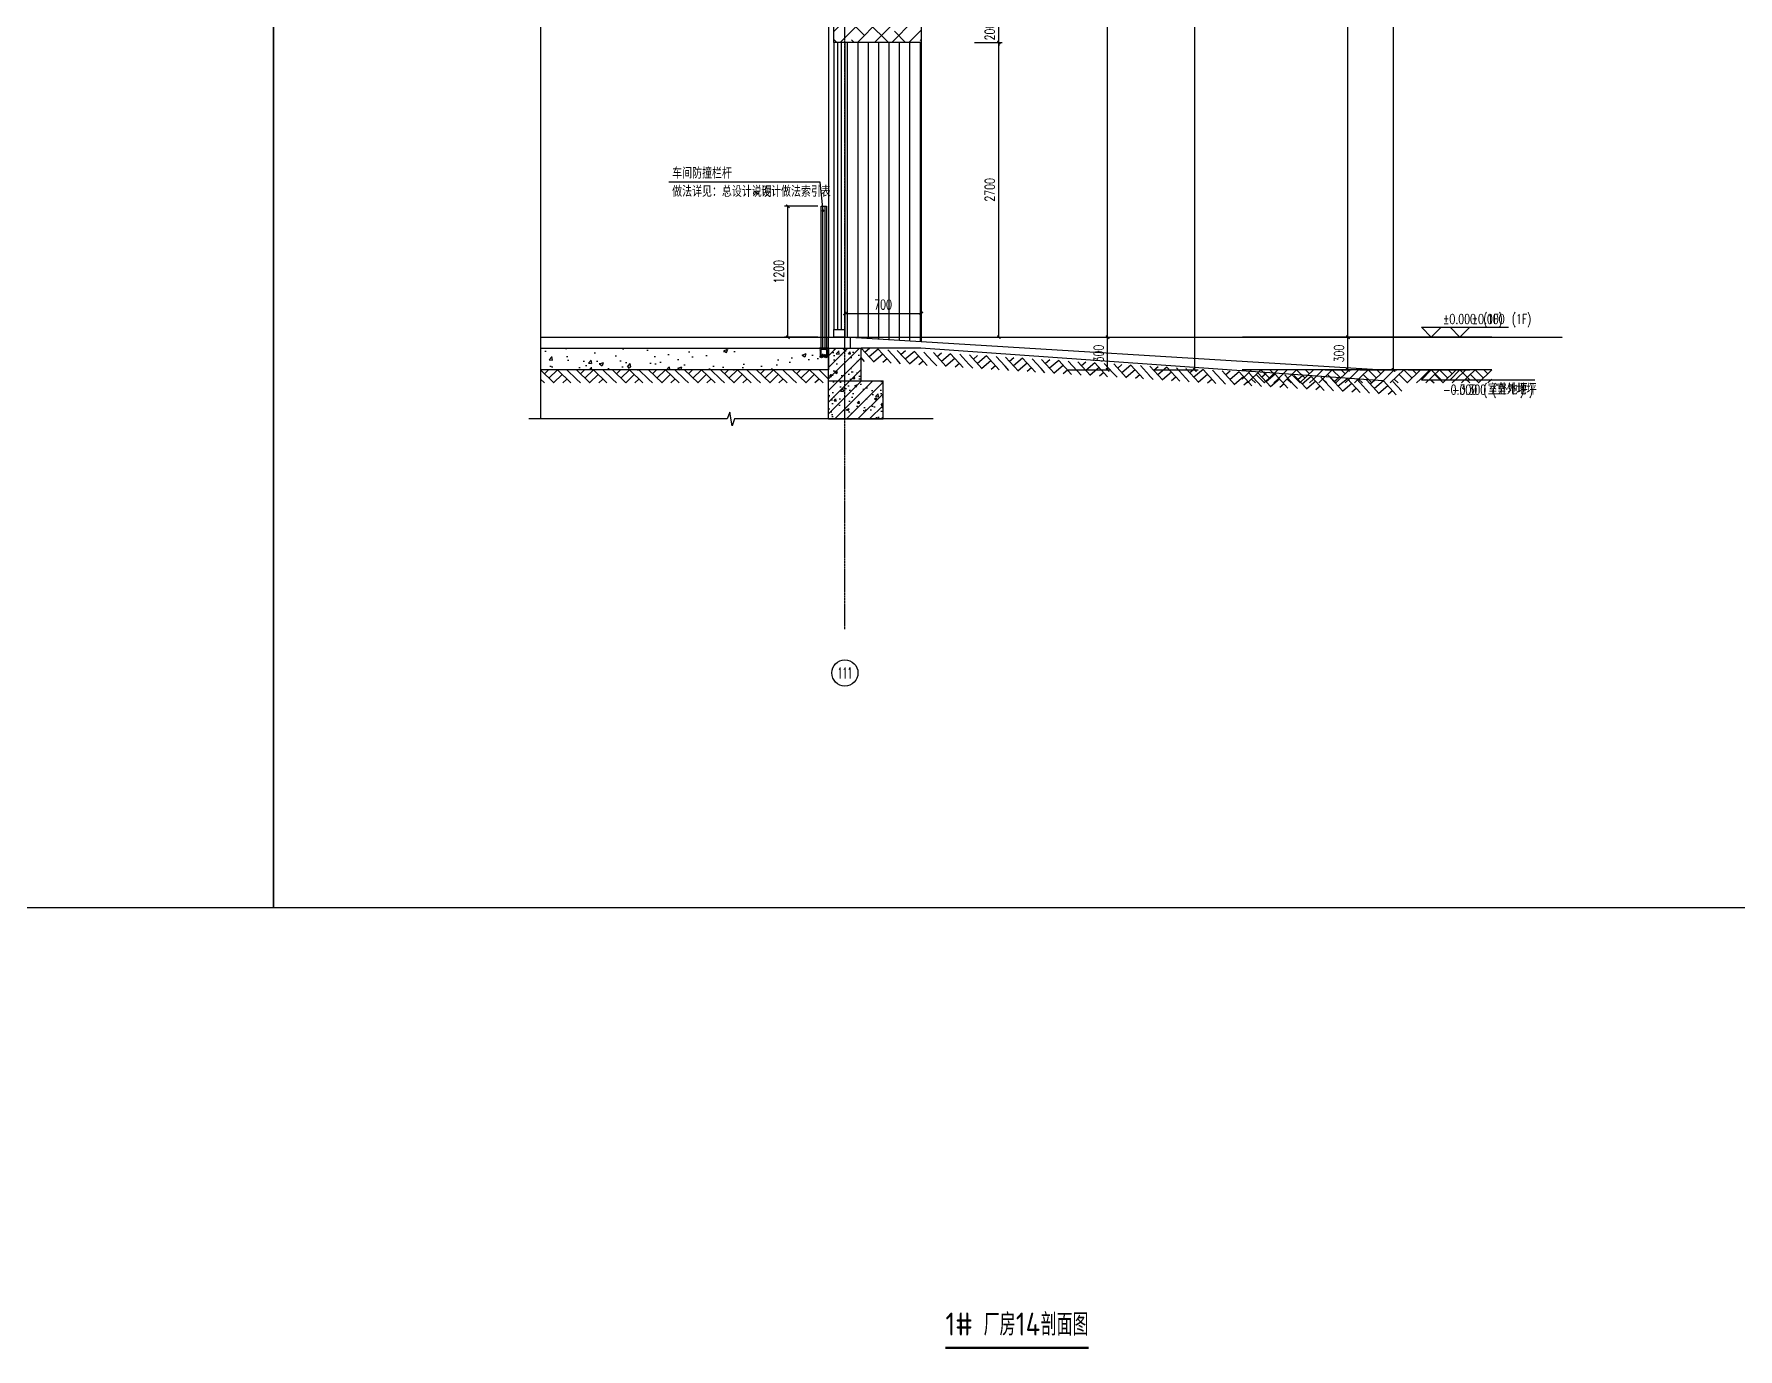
# Model space of a CAD drawing. Extents: x -1899985 to 1774885, y 556286 to 2175695.
# Drawn here: x -1570272 to -1554659, y 558987 to 571034 of the extents above; entities that cross this region are included whole.
import ezdxf
from ezdxf.enums import TextEntityAlignment as Align

# ---------------------------------------------------------------- set-up
doc = ezdxf.new("R2010")
doc.units = 0
doc.header["$LTSCALE"] = 10
doc.header["$MEASUREMENT"] = 0
for name, pattern in [('20剖面图$0$99轴线参照$0$DOTE', [2.42, 2, -0.2, 0.02, -0.2]), ('20剖面图$0$__DASH', [0.35, 0.25, -0.1]), ('20剖面图$0$DOTE', [2.42, 2, -0.2, 0.02, -0.2]), ('__DASH', [0.35, 0.25, -0.1]), ('DOTE', [2.42, 2, -0.2, 0.02, -0.2])]:
    doc.linetypes.add(name, pattern=pattern)
doc.layers.get('Defpoints').update_dxf_attribs({"color": 210})
for name, color, linetype in [('20剖面图$0$A-AXIS-D', 1, 'Continuous'), ('20剖面图$0$A-AXIS-DOTE', 14, '20剖面图$0$DOTE'), ('20剖面图$0$A-AXIS-DP', 126, 'Continuous'), ('20剖面图$0$A-HATCH-1', 252, 'Continuous'), ('20剖面图$0$A-HATCH-2', 251, 'Continuous'), ('20剖面图$0$A-HRAIL', 173, 'Continuous'), ('20剖面图$0$A-LIN-V', 9, 'Continuous'), ('20剖面图$0$A-SFCE', 30, 'Continuous'), ('20剖面图$0$A-WINDOW', 140, 'Continuous'), ('20剖面图$0$A-剖面图标准尺寸', 191, '20剖面图$0$99轴线参照$0$DOTE'), ('20剖面图$0$AS-COLN', 6, 'Continuous'), ('20剖面图$0$AS-WALL', 40, 'Continuous'), ('20剖面图$0$DIM_ELEV', 3, 'Continuous'), ('20剖面图$0$DIM_SYMB', 3, 'Continuous'), ('20剖面图$0$PUB_HATCH', 8, 'Continuous'), ('20剖面图$0$PUB_TEXT', 7, 'Continuous'), ('20剖面图$0$立面栏杆', 167, 'Continuous'), ('A-AXIS-D', 1, 'Continuous'), ('A-AXIS-DOTE', 14, 'DOTE'), ('A-HATCH-2', 251, 'Continuous'), ('A-LIN-V', 9, 'Continuous'), ('AS-WALL', 40, 'Continuous'), ('DIM_ELEV', 3, 'Continuous'), ('PUB_TEXT', 7, 'Continuous')]:
    doc.layers.add(name, color=color, linetype=linetype)
doc.styles.add('20剖面图$0$_TCH_AXIS', font='COMPLEX', dxfattribs={"bigfont": 'GBCBIG'})
doc.styles.add('20剖面图$0$_TCH_DIM', font='SIMPLEX', dxfattribs={"bigfont": 'GBCBIG'})
doc.styles.add('20剖面图$0$_TCH_DIM_T3', font='SIMPLEX', dxfattribs={"width": 0.705882, "bigfont": 'GBCBIG'})
doc.styles.add('20剖面图$0$Standard', font='gbenor.shx', dxfattribs={"bigfont": 'gbcbig.shx'})
doc.styles.add('_TCH_DIM', font='SIMPLEX', dxfattribs={"bigfont": 'GBCBIG'})
doc.styles.add('_TCH_DIM_T3', font='SIMPLEX', dxfattribs={"width": 0.705882, "bigfont": 'GBCBIG'})
doc.dimstyles.new('20剖面图$0$_TCH_ARCH&&30', dxfattribs={"dimtxt": 89.25, "dimasz": 30, "dimexe": 30, "dimexo": 30, "dimgap": 37.875, "dimtad": 1, "dimdec": 0, "dimzin": 0, "dimdsep": 46, "dimtxsty": '20剖面图$0$_TCH_DIM_T3', "dimblk": '20剖面图$0$_ArchTick', "dimcen": 0.09, "dimclrt": 7, "dimazin": 2, "dimtfac": 1, "dimtdec": 0, "dimtix": 1, "dimtmove": 2, "dimatfit": 3, "dimfxl": 1, "dimtolj": 1, "dimtzin": 0, "dimarcsym": 0})
doc.dimstyles.new('_TCH_ARCH&&30', dxfattribs={"dimtxt": 89.25, "dimasz": 30, "dimexe": 30, "dimexo": 30, "dimgap": 37.875, "dimtad": 1, "dimdec": 0, "dimzin": 0, "dimdsep": 46, "dimtxsty": '_TCH_DIM_T3', "dimblk": 'ARCHTICK', "dimcen": 0.09, "dimclrt": 7, "dimazin": 2, "dimtfac": 1, "dimtdec": 0, "dimtix": 1, "dimtmove": 2, "dimatfit": 3, "dimfxl": 1, "dimtolj": 1, "dimtzin": 0, "dimarcsym": 0})
pattern_1 = [(45, (0, 0), (-53.0330086, 53.0330086), []), (50, (0, 0), (215.178055, -18.82564), [22.5, -247.5]), (355, (0, 0), (-41.6254, 225.65764), [18, -198]), (100.4514, (17.93, -1.57), (173.552815, 206.831863), [19.122057, -210.342634]), (46.1842, (0, 60), (320.172315, -49.655704), [33.75, -371.25]), (96.6356, (26.68, 55.86), (280.39881, 292.23536), [28.683086, -315.5139]), (351.1842, (0, 60), (280.398584, 292.23558), [27, -297]), (21, (30, 45), (179.072116, -120.785667), [22.5, -247.5]), (326, (30, 45), (72.9946, 217.545014), [18, -198]), (71.4514, (44.92, 34.93), (252.066789, 96.75915), [19.122057, -210.342634]), (37.5, (0, 0), (3.6479566, 99.868156), [0, -195.6, 0, -201, 0, -198.75]), (7.5, (0, 0), (78.920861, 118.3235136), [0, -114.6, 0, -191.1, 0, -75.75]), (327.5, (-66.9, 0), (160.146731, -6.7664615), [0, -75, 0, -234, 0, -310.5]), (317.5, (-96.9, 0), (174.955851, 30.031495), [0, -97.5, 0, -155.4, 0, -220.5])]

# ---------------------------------------------------------------- blocks, each defined once
blk = doc.blocks.new('20剖面图$0$A$C685418A6')
at = {"layer": '20剖面图$0$立面栏杆'}
for p, q in [((0, 89), (77, 89)), ((0, 89), (0, 84)), ((77, 84), (0, 84)), ((5, 70), (5, 13)), ((12, 70), (12, 13)), ((18, 84), (42, 84)), ((18, 77), (58, 77)), ((25, 29), (25, 13)), ((32, 29), (25, 29)), ((32, 29), (32, 13)), ((45, 29), (45, 13)), ((45, 29), (52, 29)), ((52, 29), (52, 13)), ((65, 70), (65, 13)), ((72, 70), (72, 13)), ((77, 89), (77, 84))]:
    blk.add_line(p, q, dxfattribs=at)
at = {"layer": '20剖面图$0$立面栏杆', "extrusion": (0, 0, -1)}
for centre, major_axis, start_param, end_param in [((18, 70), (13.3, 0.2), 3.155544, 4.72634), ((18, 13), (9.43, 9.43), 0.785398, 3.926991), ((18, 70), (4.71, 4.71), 3.926991, 5.497787), ((18, 13), (-4.71, 4.71), 2.356194, 5.497787), ((58, 13), (-9.43, 9.43), 2.356194, 5.497787), ((58, 13), (-4.71, 4.71), 2.356194, 5.497787), ((58, 70), (13.3, 0), -1.567074, 0.003723), ((58, 70), (-4.71, 4.71), 0.785398, 2.356194)]:
    blk.add_ellipse(centre, major_axis=major_axis, ratio=1, start_param=start_param, end_param=end_param, dxfattribs=at)
blk = doc.blocks.new('20剖面图$0$1200')
at = {"layer": '20剖面图$0$A-HRAIL'}
for points in [[(6104, -107289), (6104, -105989), (6154, -105989), (6154, -107289)], [(6119, -107289), (6119, -105989), (6139, -105989), (6139, -107289)]]:
    blk.add_lwpolyline(points, close=True, dxfattribs=at)
blk.add_blockref('20剖面图$0$A$C685418A6', (6090, -107377), dxfattribs=at)
blk = doc.blocks.new('20剖面图$0$$LinePat$素土夯实')
at = {"color": 0}
for p, q in [((0, -210), (210, 0)), ((120, -300), (420, 0)), ((420, 0), (608, -188)), ((495, -300), (795, 0)), ((615, 0), (705, -90)), ((210, -210), (300, -300)), ((315, -105), (502, -293)), ((705, -300), (795, -210))]:
    blk.add_line(p, q, dxfattribs=at)
blk = doc.blocks.new('20剖面图$0$_ArchTick')
at = {"color": 0, "linetype": 'ByBlock', "const_width": 0.4}
blk.add_lwpolyline([(-0.5, -0.5), (0.5, 0.5)], dxfattribs=at)
blk = doc.blocks.new('*D234')
at = {"layer": '20剖面图$0$A-AXIS-D', "color": 0, "lineweight": -2, "transparency": 16777216}
for p, q in [((-1560005, 582757), (-1559605, 582757)), ((-1559635, 567957), (-1559635, 582757)), ((-1560005, 567957), (-1559605, 567957))]:
    blk.add_line(p, q, dxfattribs=at)
at = {"layer": 'Defpoints', "color": 0, "transparency": 16777216}
for p in [(-1560035, 582757), (-1559635, 582757), (-1560035, 567957)]:
    blk.add_point(p, dxfattribs=at)
at = {"layer": '20剖面图$0$A-AXIS-D', "color": 0, "lineweight": -2, "transparency": 16777216, "xscale": 30, "yscale": 30, "zscale": 30}
for p, rotation in [((-1559635, 582757), 90), ((-1559635, 567957), 270)]:
    blk.add_blockref('20剖面图$0$_ArchTick', p, dxfattribs=dict(at, rotation=rotation))
at = {"layer": '20剖面图$0$A-AXIS-D', "color": 7, "transparency": 16777216, "insert": (-1559717, 575357), "char_height": 89.2, "attachment_point": 5, "rotation": 90, "style": '20剖面图$0$_TCH_DIM_T3'}
blk.add_mtext('\\A1;14800', dxfattribs=at)
blk = doc.blocks.new('*D235')
at = {"layer": '20剖面图$0$A-AXIS-D', "color": 0, "lineweight": -2, "transparency": 16777216}
for p, q in [((-1560805, 568257), (-1560405, 568257)), ((-1560435, 567957), (-1560435, 568257)), ((-1560805, 567957), (-1560405, 567957))]:
    blk.add_line(p, q, dxfattribs=at)
at = {"layer": 'Defpoints', "color": 0, "transparency": 16777216}
for p in [(-1560835, 568257), (-1560435, 568257), (-1560835, 567957)]:
    blk.add_point(p, dxfattribs=at)
at = {"layer": '20剖面图$0$A-AXIS-D', "color": 0, "lineweight": -2, "transparency": 16777216, "xscale": 30, "yscale": 30, "zscale": 30}
for p, rotation in [((-1560435, 568257), 90), ((-1560435, 567957), 270)]:
    blk.add_blockref('20剖面图$0$_ArchTick', p, dxfattribs=dict(at, rotation=rotation))
at = {"layer": '20剖面图$0$A-AXIS-D', "color": 7, "transparency": 16777216, "insert": (-1560517, 568107), "char_height": 89.2, "attachment_point": 5, "rotation": 90, "style": '20剖面图$0$_TCH_DIM_T3'}
blk.add_mtext('\\A1;300', dxfattribs=at)
blk = doc.blocks.new('*D236')
at = {"layer": '20剖面图$0$A-AXIS-D', "color": 0, "lineweight": -2, "transparency": 16777216}
for p, q in [((-1560805, 579957), (-1560405, 579957)), ((-1560435, 568257), (-1560435, 579957)), ((-1560805, 568257), (-1560405, 568257))]:
    blk.add_line(p, q, dxfattribs=at)
at = {"layer": 'Defpoints', "color": 0, "transparency": 16777216}
for p in [(-1560835, 579957), (-1560435, 579957), (-1560835, 568257)]:
    blk.add_point(p, dxfattribs=at)
at = {"layer": '20剖面图$0$A-AXIS-D', "color": 0, "lineweight": -2, "transparency": 16777216, "xscale": 30, "yscale": 30, "zscale": 30}
for p, rotation in [((-1560435, 579957), 90), ((-1560435, 568257), 270)]:
    blk.add_blockref('20剖面图$0$_ArchTick', p, dxfattribs=dict(at, rotation=rotation))
at = {"layer": '20剖面图$0$A-AXIS-D', "color": 7, "transparency": 16777216, "insert": (-1560517, 574107), "char_height": 89.2, "attachment_point": 5, "rotation": 90, "style": '20剖面图$0$_TCH_DIM_T3'}
blk.add_mtext('\\A1;11700', dxfattribs=at)
blk = doc.blocks.new('*D240')
at = {"layer": '20剖面图$0$A-AXIS-DP', "color": 0, "lineweight": -2, "transparency": 16777216}
for p, q in [((-1561653, 571157), (-1561401, 571157)), ((-1561431, 571157), (-1561431, 571187)), ((-1561431, 570957), (-1561431, 571157)), ((-1561653, 570957), (-1561401, 570957)), ((-1561431, 570957), (-1561431, 570927))]:
    blk.add_line(p, q, dxfattribs=at)
at = {"layer": 'Defpoints', "color": 0, "transparency": 16777216}
for p in [(-1561683, 571157), (-1561431, 571157), (-1561683, 570957)]:
    blk.add_point(p, dxfattribs=at)
at = {"layer": '20剖面图$0$A-AXIS-DP', "color": 0, "lineweight": -2, "transparency": 16777216, "xscale": 30, "yscale": 30, "zscale": 30}
for p, rotation in [((-1561431, 571157), 270), ((-1561431, 570957), 90)]:
    blk.add_blockref('20剖面图$0$_ArchTick', p, dxfattribs=dict(at, rotation=rotation))
at = {"layer": '20剖面图$0$A-AXIS-DP', "color": 7, "transparency": 16777216, "insert": (-1561514, 571057), "char_height": 89.2, "attachment_point": 5, "rotation": 90, "style": '20剖面图$0$_TCH_DIM_T3'}
blk.add_mtext('\\A1;200', dxfattribs=at)
blk = doc.blocks.new('*D241')
at = {"layer": '20剖面图$0$A-AXIS-DP', "color": 0, "lineweight": -2, "transparency": 16777216}
for p, q in [((-1561653, 570957), (-1561401, 570957)), ((-1561431, 568257), (-1561431, 570957)), ((-1561653, 568257), (-1561401, 568257))]:
    blk.add_line(p, q, dxfattribs=at)
at = {"layer": 'Defpoints', "color": 0, "transparency": 16777216}
for p in [(-1561683, 570957), (-1561431, 570957), (-1561683, 568257)]:
    blk.add_point(p, dxfattribs=at)
at = {"layer": '20剖面图$0$A-AXIS-DP', "color": 0, "lineweight": -2, "transparency": 16777216, "xscale": 30, "yscale": 30, "zscale": 30}
for p, rotation in [((-1561431, 570957), 90), ((-1561431, 568257), 270)]:
    blk.add_blockref('20剖面图$0$_ArchTick', p, dxfattribs=dict(at, rotation=rotation))
at = {"layer": '20剖面图$0$A-AXIS-DP', "color": 7, "transparency": 16777216, "insert": (-1561514, 569607), "char_height": 89.2, "attachment_point": 5, "rotation": 90, "style": '20剖面图$0$_TCH_DIM_T3'}
blk.add_mtext('\\A1;2700', dxfattribs=at)
blk = doc.blocks.new('*D319')
at = {"layer": '20剖面图$0$A-AXIS-DP', "color": 0, "lineweight": -2, "transparency": 16777216}
for p, q in [((-1563090, 569457), (-1563394, 569457)), ((-1563364, 568257), (-1563364, 569457)), ((-1563090, 568257), (-1563394, 568257))]:
    blk.add_line(p, q, dxfattribs=at)
at = {"layer": 'Defpoints', "color": 0, "transparency": 16777216}
for p in [(-1563364, 569457), (-1563060, 569457), (-1563060, 568257)]:
    blk.add_point(p, dxfattribs=at)
at = {"layer": '20剖面图$0$A-AXIS-DP', "color": 0, "lineweight": -2, "transparency": 16777216, "xscale": 30, "yscale": 30, "zscale": 30}
for p, rotation in [((-1563364, 569457), 90), ((-1563364, 568257), 270)]:
    blk.add_blockref('20剖面图$0$_ArchTick', p, dxfattribs=dict(at, rotation=rotation))
at = {"layer": '20剖面图$0$A-AXIS-DP', "color": 7, "transparency": 16777216, "insert": (-1563447, 568857), "char_height": 89.2, "attachment_point": 5, "rotation": 90, "style": '20剖面图$0$_TCH_DIM_T3'}
blk.add_mtext('\\A1;1200', dxfattribs=at)
blk = doc.blocks.new('*D343')
at = {"layer": '20剖面图$0$A-AXIS-DP', "color": 0, "lineweight": -2, "transparency": 16777216}
for p, q in [((-1562842, 568403), (-1562842, 568504)), ((-1562142, 568403), (-1562142, 568504)), ((-1562842, 568474), (-1562142, 568474))]:
    blk.add_line(p, q, dxfattribs=at)
at = {"layer": 'Defpoints', "color": 0, "transparency": 16777216}
for p in [(-1562842, 568373), (-1562142, 568474), (-1562142, 568373)]:
    blk.add_point(p, dxfattribs=at)
at = {"layer": '20剖面图$0$A-AXIS-DP', "color": 0, "lineweight": -2, "transparency": 16777216, "xscale": 30, "yscale": 30, "zscale": 30, "rotation": 180}
blk.add_blockref('20剖面图$0$_ArchTick', (-1562842, 568474), dxfattribs=at)
at = {"layer": '20剖面图$0$A-AXIS-DP', "color": 0, "lineweight": -2, "transparency": 16777216, "xscale": 30, "yscale": 30, "zscale": 30}
blk.add_blockref('20剖面图$0$_ArchTick', (-1562142, 568474), dxfattribs=at)
at = {"layer": '20剖面图$0$A-AXIS-DP', "color": 7, "transparency": 16777216, "insert": (-1562492, 568556), "char_height": 89.2, "attachment_point": 5, "style": '20剖面图$0$_TCH_DIM_T3'}
blk.add_mtext('\\A1;700', dxfattribs=at)
blk = doc.blocks.new('$LinePat$素土夯实')
at = {"color": 0}
for p, q in [((0, -210), (210, 0)), ((120, -300), (420, 0)), ((420, 0), (608, -188)), ((495, -300), (795, 0)), ((615, 0), (705, -90)), ((210, -210), (300, -300)), ((315, -105), (502, -293)), ((705, -300), (795, -210))]:
    blk.add_line(p, q, dxfattribs=at)
blk = doc.blocks.new('_ArchTick')
at = {"color": 0, "linetype": 'ByBlock', "const_width": 0.4}
blk.add_lwpolyline([(-0.5, -0.5), (0.5, 0.5)], dxfattribs=at)
blk = doc.blocks.new('*D526')
at = {"layer": 'A-AXIS-D', "color": 0, "lineweight": -2, "transparency": 16777216}
for p, q in [((-1558442, 568257), (-1558202, 568257)), ((-1558232, 567957), (-1558232, 568257)), ((-1558442, 567957), (-1558202, 567957))]:
    blk.add_line(p, q, dxfattribs=at)
at = {"layer": 'Defpoints', "color": 0, "transparency": 16777216}
for p in [(-1558472, 568257), (-1558232, 568257), (-1558472, 567957)]:
    blk.add_point(p, dxfattribs=at)
at = {"layer": 'A-AXIS-D', "color": 0, "lineweight": -2, "transparency": 16777216, "xscale": 30, "yscale": 30, "zscale": 30}
for p, rotation in [((-1558232, 568257), 90), ((-1558232, 567957), 270)]:
    blk.add_blockref('_ArchTick', p, dxfattribs=dict(at, rotation=rotation))
at = {"layer": 'A-AXIS-D', "color": 7, "transparency": 16777216, "insert": (-1558314, 568107), "char_height": 89.2, "attachment_point": 5, "rotation": 90, "style": '_TCH_DIM_T3'}
blk.add_mtext('\\A1;300', dxfattribs=at)
blk = doc.blocks.new('*D527')
at = {"layer": 'A-AXIS-D', "color": 0, "lineweight": -2, "transparency": 16777216}
for p, q in [((-1558442, 579957), (-1558202, 579957)), ((-1558232, 568257), (-1558232, 579957)), ((-1558442, 568257), (-1558202, 568257))]:
    blk.add_line(p, q, dxfattribs=at)
at = {"layer": 'Defpoints', "color": 0, "transparency": 16777216}
for p in [(-1558472, 579957), (-1558232, 579957), (-1558472, 568257)]:
    blk.add_point(p, dxfattribs=at)
at = {"layer": 'A-AXIS-D', "color": 0, "lineweight": -2, "transparency": 16777216, "xscale": 30, "yscale": 30, "zscale": 30}
for p, rotation in [((-1558232, 579957), 90), ((-1558232, 568257), 270)]:
    blk.add_blockref('_ArchTick', p, dxfattribs=dict(at, rotation=rotation))
at = {"layer": 'A-AXIS-D', "color": 7, "transparency": 16777216, "insert": (-1558314, 574107), "char_height": 89.2, "attachment_point": 5, "rotation": 90, "style": '_TCH_DIM_T3'}
blk.add_mtext('\\A1;11700', dxfattribs=at)
blk = doc.blocks.new('*D528')
at = {"layer": 'A-AXIS-D', "color": 0, "lineweight": -2, "transparency": 16777216}
for p, q in [((-1558442, 582757), (-1558202, 582757)), ((-1558232, 579957), (-1558232, 582757)), ((-1558442, 579957), (-1558202, 579957))]:
    blk.add_line(p, q, dxfattribs=at)
at = {"layer": 'Defpoints', "color": 0, "transparency": 16777216}
for p in [(-1558472, 582757), (-1558232, 582757), (-1558472, 579957)]:
    blk.add_point(p, dxfattribs=at)
at = {"layer": 'A-AXIS-D', "color": 0, "lineweight": -2, "transparency": 16777216, "xscale": 30, "yscale": 30, "zscale": 30}
for p, rotation in [((-1558232, 582757), 90), ((-1558232, 579957), 270)]:
    blk.add_blockref('_ArchTick', p, dxfattribs=dict(at, rotation=rotation))
at = {"layer": 'A-AXIS-D', "color": 7, "transparency": 16777216, "insert": (-1558314, 581357), "char_height": 89.2, "attachment_point": 5, "rotation": 90, "style": '_TCH_DIM_T3'}
blk.add_mtext('\\A1;2800', dxfattribs=at)
blk = doc.blocks.new('*D529')
at = {"layer": 'A-AXIS-D', "color": 0, "lineweight": -2, "transparency": 16777216}
for p, q in [((-1558122, 582757), (-1557785, 582757)), ((-1557815, 567957), (-1557815, 582757)), ((-1558122, 567957), (-1557785, 567957))]:
    blk.add_line(p, q, dxfattribs=at)
at = {"layer": 'Defpoints', "color": 0, "transparency": 16777216}
for p in [(-1558152, 582757), (-1557815, 582757), (-1558152, 567957)]:
    blk.add_point(p, dxfattribs=at)
at = {"layer": 'A-AXIS-D', "color": 0, "lineweight": -2, "transparency": 16777216, "xscale": 30, "yscale": 30, "zscale": 30}
for p, rotation in [((-1557815, 582757), 90), ((-1557815, 567957), 270)]:
    blk.add_blockref('_ArchTick', p, dxfattribs=dict(at, rotation=rotation))
at = {"layer": 'A-AXIS-D', "color": 7, "transparency": 16777216, "insert": (-1557898, 575357), "char_height": 89.2, "attachment_point": 5, "rotation": 90, "style": '_TCH_DIM_T3'}
blk.add_mtext('\\A1;14800', dxfattribs=at)
blk = doc.blocks.new('20剖面图')
at = {"layer": '20剖面图$0$A-HATCH-1'}
h = blk.add_hatch(dxfattribs=at)
h.set_pattern_fill('混凝土', color=256, scale=50)
h.set_pattern_definition([(50, (0, 0), (358.63009, -31.37607), [37.5, -412.5]), (355, (0, 0), (-69.37567, 376.09607), [30, -330]), (100.4514, (29.9, -2.6), (289.25469, 344.71977), [31.870095, -350.571056]), (46.1842, (0, 100), (533.62052, -82.75951), [56.25, -618.75]), (96.6356, (44.47, 93.1), (467.33135, 487.05894), [47.80514, -525.8565]), (351.1842, (0, 100), (467.33097, 487.0593), [45, -495]), (21, (50, 75), (298.453526, -201.309445), [37.5, -412.5]), (326, (50, 75), (121.65767, 362.57502), [30, -330]), (71.4514, (74.87, 58.22), (420.111314, 161.26525), [31.870095, -350.571056]), (37.5, (0, 0), (6.079928, 166.446927), [0, -326, 0, -335, 0, -331.25]), (7.5, (0, 0), (131.534769, 197.205856), [0, -191, 0, -318.5, 0, -126.25]), (327.5, (-111.5, 0), (266.911218, -11.277436), [0, -125, 0, -390, 0, -517.5]), (317.5, (-161.5, 0), (291.593085, 50.05249), [0, -162.5, 0, -259, 0, -367.5])])
h.paths.add_polyline_path([(-1562991.9, 567957.5), (-1562991.9, 568157.5), (-1565632.3, 568157.5), (-1565632.3, 567957.5)])
at = {"layer": '20剖面图$0$A-HATCH-2'}
h = blk.add_hatch(dxfattribs=at)
h.set_pattern_fill('ANSI38', color=256, scale=70)
h.set_pattern_definition([(45, (-4241.2, 0), (-78.577241, 78.577241), []), (135, (-4241.2, 0), (-235.731723, 78.577241), [277.8125, -166.6875])])
h.paths.add_polyline_path([(-1562941.9, 571157.5), (-1562142.1, 571157.5), (-1562142.1, 570957.5), (-1562941.9, 570957.5)])
h = blk.add_hatch(dxfattribs=at)
h.set_pattern_fill('ANSI31', color=256, scale=60, angle=45)
h.set_pattern_definition([(90, (-4241.2, 0), (-95.25, 0), [])])
h.paths.add_polyline_path([(-1562142.1, 570957.5), (-1562892.9, 570957.5), (-1562891.9, 568257.5), (-1562144.7, 568215.1)])
at = {"layer": '20剖面图$0$PUB_HATCH'}
h = blk.add_hatch(dxfattribs=at)
h.set_pattern_fill('钢筋混凝土', color=256, scale=30, style=0)
h.set_pattern_definition(pattern_1)
h.paths.add_polyline_path([(-1562691.9, 567857.5), (-1562691.9, 568157.5), (-1562991.9, 568157.5), (-1562991.9, 567857.5)])
h = blk.add_hatch(dxfattribs=at)
h.set_pattern_fill('钢筋混凝土', color=256, scale=30, style=0)
h.set_pattern_definition(pattern_1)
h.paths.add_polyline_path([(-1562491.9, 567507.5), (-1562491.9, 567857.5), (-1562991.9, 567857.5), (-1562991.9, 567507.5)])
at = {"layer": '20剖面图$0$A-AXIS-D'}
blk.add_circle((-1562841.9, 565180.6), 120, dxfattribs=at)
at = {"layer": '20剖面图$0$A-AXIS-DOTE'}
blk.add_line((-1562841.9, 565580.6), (-1562841.9, 585146), dxfattribs=at)
at = {"layer": '20剖面图$0$A-AXIS-DOTE', "linetype": '20剖面图$0$__DASH', "ltscale": 2}
blk.add_line((-1565632.3, 568257.5), (-1556264.6, 568257.5), dxfattribs=at)
at = {"layer": '20剖面图$0$A-LIN-V'}
for p, q in [((-1562142.1, 582718.8), (-1562142.1, 568214.9)), ((-1562991.9, 576587.5), (-1562991.9, 568257.5))]:
    blk.add_line(p, q, dxfattribs=at)
at = {"layer": '20剖面图$0$A-SFCE'}
for p, q in [((-1565632.3, 568257.5), (-1562941.9, 568257.5)), ((-1562791.9, 568257.5), (-1557906.5, 567957.5))]:
    blk.add_line(p, q, dxfattribs=at)
blk.add_lwpolyline([(-1557913.5, 567857.7), (-1562145.6, 568157.5), (-1562691.9, 568157.5)], dxfattribs=at)
at = {"layer": '20剖面图$0$A-WINDOW'}
for p, q in [((-1562941.9, 570957.3), (-1562941.9, 568327.5)), ((-1562908.9, 570957.5), (-1562908.9, 568327.5)), ((-1562874.9, 570957.5), (-1562874.9, 568327.5)), ((-1562841.9, 570957.5), (-1562841.9, 568327.5))]:
    blk.add_line(p, q, dxfattribs=at)
for points in [[(-1562941.9, 571157.5), (-1562142.1, 571157.5), (-1562142.1, 570957.5), (-1562941.9, 570957.5), (-1562941.9, 571157.5)], [(-1562841.9, 568327.5), (-1562841.9, 568327.5), (-1562841.9, 568257.5), (-1562941.9, 568257.5), (-1562941.9, 568327.5), (-1562841.9, 568327.5)]]:
    blk.add_lwpolyline(points, dxfattribs=at)
at = {"layer": '20剖面图$0$AS-COLN'}
for p, q in [((-1562991.9, 567857.5), (-1562991.9, 568157.5)), ((-1562991.9, 568157.5), (-1562691.9, 568157.5)), ((-1562691.9, 567857.5), (-1562691.9, 568157.5)), ((-1562991.9, 567857.5), (-1562691.9, 567857.5)), ((-1562991.9, 567507.5), (-1562991.9, 567857.5)), ((-1562991.9, 567857.5), (-1562491.9, 567857.5)), ((-1562491.9, 567507.5), (-1562491.9, 567857.5)), ((-1562991.9, 567507.5), (-1562491.9, 567507.5))]:
    blk.add_line(p, q, dxfattribs=at)
blk.add_lwpolyline([(-1565632.3, 568157.5), (-1562991.9, 568157.5), (-1562991.9, 567957.5), (-1565632.3, 567957.5)], dxfattribs=at)
at = {"layer": '20剖面图$0$AS-WALL'}
for p, q in [((-1562991.9, 568157.5), (-1562991.9, 568257.5)), ((-1562991.9, 568257.5), (-1562791.9, 568257.5)), ((-1562791.9, 568157.5), (-1562791.9, 568257.5)), ((-1562991.9, 568157.5), (-1562791.9, 568157.5))]:
    blk.add_line(p, q, dxfattribs=at)
at = {"layer": '20剖面图$0$DIM_ELEV'}
for p, q in [((-1557206.5, 568257.5), (-1557296.5, 568347.5)), ((-1557296.5, 568347.5), (-1556760.1, 568347.5)), ((-1557206.5, 568257.5), (-1557116.5, 568347.5)), ((-1557416.5, 568257.5), (-1557116.5, 568257.5)), ((-1557416.5, 567957.5), (-1557116.5, 567957.5)), ((-1557206.5, 567957.5), (-1557296.5, 567867.5)), ((-1557296.5, 567867.5), (-1556520.1, 567867.5)), ((-1557206.5, 567957.5), (-1557116.5, 567867.5))]:
    blk.add_line(p, q, dxfattribs=at)
at = {"layer": '20剖面图$0$DIM_SYMB'}
for p, q in [((-1563069, 569678.9), (-1564455.8, 569678.9)), ((-1563042.4, 569415.2), (-1563069, 569678.9))]:
    blk.add_line(p, q, dxfattribs=at)
for points in [[(-1565632.3, 584475.8), (-1565632.3, 576025.4), (-1565569.3, 576002.4), (-1565695.3, 575980.2), (-1565632.3, 575957.9), (-1565632.3, 567507.5)], [(-1562034, 567507.5), (-1563852.1, 567507.5), (-1563875, 567444.5), (-1563897.2, 567570.5), (-1563919.6, 567507.5), (-1565737.6, 567507.5)]]:
    blk.add_lwpolyline(points, dxfattribs=at)
at = {"layer": '20剖面图$0$DIM_SYMB', "const_width": 12}
blk.add_lwpolyline([(-1563041.8, 569409.2, 1), (-1563043, 569421.1, 1)], format="xyb", close=True, dxfattribs=at)
at = {"layer": '20剖面图$0$DIM_SYMB', "const_width": 21}
blk.add_lwpolyline([(-1561920.2, 558997.7), (-1560608.1, 558997.7)], dxfattribs=at)
at = {"layer": '20剖面图$0$A-HATCH-1', "xscale": -0.4151571816892616, "yscale": 0.4, "zscale": 0.4, "rotation": 4.547111564815764e-10}
for p in [(-1565302.3, 567957.5), (-1564972.2, 567957.5), (-1564642.2, 567957.5), (-1564312.1, 567957.5), (-1563982.1, 567957.5), (-1563652, 567957.5), (-1563322, 567957.5), (-1562991.9, 567957.5)]:
    blk.add_blockref('20剖面图$0$$LinePat$素土夯实', p, dxfattribs=at)
at = {"layer": '20剖面图$0$A-HATCH-2', "xscale": -0.4167194648447979, "yscale": 0.4, "zscale": 0.4, "rotation": 356.3994451058974}
for p in [(-1562361.3, 568136.4), (-1562030.7, 568115.6), (-1561700, 568094.8), (-1561369.4, 568074), (-1561038.7, 568053.2), (-1560708.1, 568032.4), (-1560377.5, 568011.6), (-1560046.8, 567990.8), (-1559716.2, 567970), (-1559385.5, 567949.1), (-1559054.9, 567928.3), (-1558724.3, 567907.5), (-1558393.6, 567886.7), (-1558063, 567865.9), (-1557732.4, 567845.1)]:
    blk.add_blockref('20剖面图$0$$LinePat$素土夯实', p, dxfattribs=at)
at = {"layer": '20剖面图$0$A-剖面图标准尺寸', "linetype": 'Continuous'}
blk.add_blockref('20剖面图$0$1200', (-1569163.9, 675446), dxfattribs=at)
at = {"layer": '20剖面图$0$PUB_TEXT', "style": '20剖面图$0$_TCH_DIM'}
for s, p in [('车间防撞栏杆', (-1564424.3, 569710.4)), ('做法详见：总设计说明', (-1564424.3, 569542.4)), ('设计做法索引表', (-1563609, 569542.4)), ('室外地坪', (-1556868.3, 567731))]:
    blk.add_text(s, height=101.28, dxfattribs=at).set_placement(p)
at = {"layer": '20剖面图$0$PUB_TEXT', "style": '20剖面图$0$_TCH_DIM', "width": 0.705882}
for s, height, p in [('~', 89.2, (-1563687, 569542.4)), ('(1F)', 89.25, (-1556730.1, 568379)), ('%%P0.000', 89.25, (-1557099.1, 568379)), ('-0.300', 89.25, (-1557279.3, 567731)), ('(', 89.2, (-1556910.3, 567731)), (')', 89.2, (-1556573.4, 567731))]:
    blk.add_text(s, height=height, dxfattribs=at).set_placement(p)
at = {"layer": '20剖面图$0$PUB_TEXT', "style": '20剖面图$0$_TCH_AXIS', "width": 1.333333}
blk.add_text('111', height=100.8, dxfattribs=at).set_placement((-1562909.1, 565130.2), (-1562774.7, 565130.2), align=Align.FIT)
at = {"layer": 'PUB_TEXT', "style": '20剖面图$0$Standard'}
for s, height, p in [('1#', 210, (-1561920.2, 559109.7)), ('厂房', 202.55, (-1561570.2, 559109.7)), ('14', 210, (-1561275.3, 559109.7)), ('剖面图', 202.55, (-1561047.8, 559109.7))]:
    blk.add_text(s, height=height, dxfattribs=at).set_placement(p)
at = {"layer": '20剖面图$0$A-AXIS-D'}
for p1, p2, picture, middle in [((-1560034.8, 567957.5), (-1560034.8, 582757.5), '*D234', (-1559717.3, 575357.5)), ((-1560834.8, 568257.5), (-1560834.8, 579957.5), '*D236', (-1560517.3, 574107.5)), ((-1560834.8, 567957.5), (-1560834.8, 568257.5), '*D235', (-1560517.3, 568107.5))]:
    dim = blk.add_aligned_dim(p1=p1, p2=p2, distance=-400, dimstyle='20剖面图$0$_TCH_ARCH&&30', dxfattribs=at)
    dim.commit()
    dim.dimension.update_dxf_attribs({"geometry": picture, "text_midpoint": middle})
at = {"layer": '20剖面图$0$A-AXIS-DP'}
for p1, p2, distance, picture, middle in [((-1561682.5, 570957.5), (-1561682.5, 571157.5), -251.1, '*D240', (-1561514, 571057.5)), ((-1561682.5, 568257.5), (-1561682.5, 570957.5), -251.1, '*D241', (-1561514, 569607.5)), ((-1563060.2, 568257.5), (-1563060.2, 569457.5), 304.2, '*D319', (-1563446.8, 568857.5)), ((-1562841.9, 568373.3), (-1562142.1, 568373.3), 100.5, '*D343', (-1562492, 568556.3))]:
    dim = blk.add_aligned_dim(p1=p1, p2=p2, distance=distance, dimstyle='20剖面图$0$_TCH_ARCH&&30', dxfattribs=at)
    dim.commit()
    dim.dimension.update_dxf_attribs({"geometry": picture, "text_midpoint": middle})
blk = doc.blocks.new('312321')
at = {"layer": 'A-AXIS-DOTE', "linetype": '__DASH', "ltscale": 2}
for p, q in [((-1556912.5, 582757.5), (-1559202.5, 582757.5)), ((-1556912.5, 579957.5), (-1559202.5, 579957.5)), ((-1556912.5, 568257.5), (-1559202.5, 568257.5))]:
    blk.add_line(p, q, dxfattribs=at)
at = {"layer": 'AS-WALL'}
blk.add_lwpolyline([(-1556912.5, 567957.5), (-1559202.5, 567957.5)], dxfattribs=at)
at = {"layer": 'DIM_ELEV'}
for p, q in [((-1557358.9, 582757.5), (-1557448.9, 582847.5)), ((-1557448.9, 582847.5), (-1556912.5, 582847.5)), ((-1557358.9, 582757.5), (-1557268.9, 582847.5)), ((-1557568.9, 582757.5), (-1557268.9, 582757.5)), ((-1557468.9, 579957.5), (-1557558.9, 580047.5)), ((-1557558.9, 580047.5), (-1557022.5, 580047.5)), ((-1557468.9, 579957.5), (-1557378.9, 580047.5)), ((-1557678.9, 579957.5), (-1557378.9, 579957.5)), ((-1557468.9, 568257.5), (-1557558.9, 568347.5)), ((-1557558.9, 568347.5), (-1557022.5, 568347.5)), ((-1557468.9, 568257.5), (-1557378.9, 568347.5)), ((-1557678.9, 568257.5), (-1557378.9, 568257.5)), ((-1557678.9, 567957.5), (-1557378.9, 567957.5)), ((-1557468.9, 567957.5), (-1557558.9, 567867.5)), ((-1557558.9, 567867.5), (-1557022.5, 567867.5)), ((-1557468.9, 567957.5), (-1557378.9, 567867.5))]:
    blk.add_line(p, q, dxfattribs=at)
at = {"layer": 'A-HATCH-2', "xscale": 0.4114977925426678, "yscale": 0.4, "zscale": 0.4}
for p in [(-1559202.5, 567957.5), (-1558875.4, 567957.5), (-1558548.2, 567957.5), (-1558221.1, 567957.5), (-1557893.9, 567957.5), (-1557566.8, 567957.5), (-1557239.6, 567957.5)]:
    blk.add_blockref('$LinePat$素土夯实', p, dxfattribs=at)
at = {"layer": 'PUB_TEXT', "style": '_TCH_DIM', "width": 0.705882}
for s, height, p in [('14.500', 89.25, (-1557902.4, 582879)), ('(', 89.2, (-1557563.4, 582879)), (')', 89.2, (-1556931.7, 582879)), ('11.700', 89.25, (-1557319.5, 580079)), ('(2F)', 89.25, (-1556992.5, 580079)), ('(1F)', 89.25, (-1556992.5, 568379)), ('%%P0.000', 89.25, (-1557361.5, 568379)), ('-0.300', 89.25, (-1557361.5, 567731)), ('(', 89.2, (-1556992.5, 567731)), (')', 89.2, (-1556655.6, 567731))]:
    blk.add_text(s, height=height, dxfattribs=at).set_placement(p)
at = {"layer": 'PUB_TEXT', "style": '_TCH_DIM'}
for s, p in [('压型钢板女儿墙顶', (-1557521.4, 582879)), ('室外地坪', (-1556950.5, 567731))]:
    blk.add_text(s, height=101.28, dxfattribs=at).set_placement(p)
at = {"layer": 'A-AXIS-D'}
for p1, p2, distance, picture, middle in [((-1558471.8, 579957.5), (-1558471.8, 582757.5), -240, '*D528', (-1558314.3, 581357.5)), ((-1558152, 567957.5), (-1558152, 582757.5), -336.8, '*D529', (-1557897.6, 575357.5)), ((-1558471.8, 568257.5), (-1558471.8, 579957.5), -240, '*D527', (-1558314.3, 574107.5)), ((-1558471.8, 567957.5), (-1558471.8, 568257.5), -240, '*D526', (-1558314.3, 568107.5))]:
    dim = blk.add_aligned_dim(p1=p1, p2=p2, distance=distance, dimstyle='_TCH_ARCH&&30', dxfattribs=at)
    dim.commit()
    dim.dimension.update_dxf_attribs({"geometry": picture, "text_midpoint": middle})

msp = doc.modelspace()

# ---------------------------------------------------------------- block references
at = {"layer": 'A-LIN-V'}
msp.add_blockref('20剖面图', (0, 0), dxfattribs=at)

# ---------------------------------------------------------------- next in the draw order: linework, layer by layer
for points in [[(-1589238.7, 589713), (-1568076.8, 589713), (-1568076.8, 563027.3), (-1589238.7, 563027.3)], [(-1568076.8, 587622.4), (-1552989.5, 587622.4), (-1552989.5, 563027.3), (-1568076.8, 563027.3)]]:
    msp.add_lwpolyline(points, close=True, dxfattribs=at)

# ---------------------------------------------------------------- next in the draw order: block references
msp.add_blockref('312321', (0, 0), dxfattribs=at)

doc.saveas('drawing.dxf')
